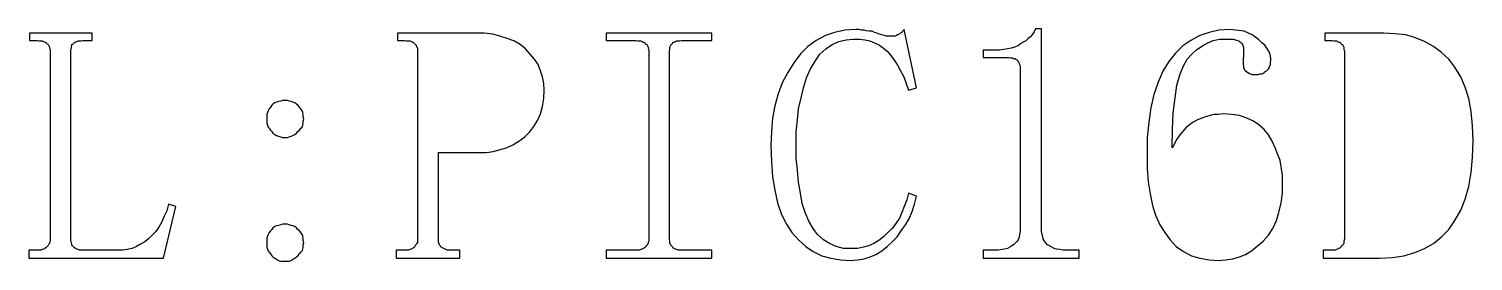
# Model space of a CAD drawing. Extents: x -171 to 209, y -140 to 140.
# Drawn here: x -124.03 to -100.24, y -95.69 to -91.86 of the extents above; entities that cross this region are included whole.
import ezdxf

# ---------------------------------------------------------------- set-up
doc = ezdxf.new("R2010")
doc.units = 0
doc.header["$MEASUREMENT"] = 0
doc.layers.get('0').update_dxf_attribs({"linetype": 'CONTINUOUS'})

msp = doc.modelspace()

# ---------------------------------------------------------------- linework, layer by layer
for points in [[(-123.34, -95.36), (-123.34, -95.33), (-123.34, -95.33), (-123.34, -92.22), (-123.34, -92.22), (-123.34, -92.2), (-123.34, -92.2), (-123.33, -92.18), (-123.33, -92.18), (-123.33, -92.16), (-123.33, -92.16), (-123.32, -92.14), (-123.32, -92.14), (-123.32, -92.12), (-123.32, -92.12), (-123.31, -92.11), (-123.31, -92.11), (-123.29, -92.1), (-123.29, -92.1), (-123.28, -92.08), (-123.28, -92.08), (-123.26, -92.08), (-123.26, -92.08), (-123.24, -92.07), (-123.24, -92.07), (-123.22, -92.06), (-123.22, -92.06), (-123.19, -92.06), (-123.19, -92.06), (-123.17, -92.06), (-123.17, -92.06), (-123.14, -92.05), (-123.14, -92.05), (-122.99, -92.05), (-122.99, -92.05), (-122.99, -91.93), (-122.99, -91.93), (-124.02, -91.93), (-124.02, -91.93), (-124.02, -92.05), (-124.02, -92.05), (-123.89, -92.05), (-123.89, -92.05), (-123.86, -92.06), (-123.86, -92.06), (-123.83, -92.06), (-123.83, -92.06), (-123.81, -92.06), (-123.81, -92.06), (-123.79, -92.07), (-123.79, -92.07), (-123.77, -92.08), (-123.77, -92.08), (-123.75, -92.08), (-123.75, -92.08), (-123.74, -92.1), (-123.74, -92.1), (-123.72, -92.11), (-123.72, -92.11), (-123.71, -92.12), (-123.71, -92.12), (-123.7, -92.14), (-123.7, -92.14), (-123.69, -92.16), (-123.69, -92.16), (-123.69, -92.18), (-123.69, -92.18), (-123.68, -92.2), (-123.68, -92.2), (-123.68, -92.22), (-123.68, -92.22), (-123.68, -95.33), (-123.68, -95.33), (-123.68, -95.36), (-123.68, -95.36), (-123.69, -95.38), (-123.69, -95.38), (-123.69, -95.4), (-123.69, -95.4), (-123.7, -95.41), (-123.7, -95.41), (-123.71, -95.43), (-123.71, -95.43), (-123.72, -95.44), (-123.72, -95.44), (-123.74, -95.46), (-123.74, -95.46), (-123.75, -95.47), (-123.75, -95.47), (-123.77, -95.48), (-123.77, -95.48), (-123.79, -95.49), (-123.79, -95.49), (-123.81, -95.5), (-123.81, -95.5), (-123.83, -95.51), (-123.83, -95.51), (-123.86, -95.51), (-123.86, -95.51), (-123.89, -95.51), (-123.89, -95.51), (-124.03, -95.51), (-124.03, -95.51), (-124.03, -95.64), (-124.03, -95.64), (-121.81, -95.64), (-121.81, -95.64), (-121.61, -94.79), (-121.61, -94.79), (-121.73, -94.75), (-121.73, -94.75), (-121.76, -94.86), (-121.76, -94.86), (-121.8, -94.95), (-121.8, -94.95), (-121.84, -95.04), (-121.84, -95.04), (-121.89, -95.13), (-121.89, -95.13), (-121.94, -95.2), (-121.94, -95.2), (-122, -95.26), (-122, -95.26), (-122.06, -95.32), (-122.06, -95.32), (-122.12, -95.37), (-122.12, -95.37), (-122.19, -95.41), (-122.19, -95.41), (-122.26, -95.45), (-122.26, -95.45), (-122.33, -95.48), (-122.33, -95.48), (-122.41, -95.5), (-122.41, -95.5), (-122.49, -95.51), (-122.49, -95.51), (-122.57, -95.51), (-122.57, -95.51), (-123.16, -95.51), (-123.16, -95.51), (-123.18, -95.51), (-123.18, -95.51), (-123.2, -95.51), (-123.2, -95.51), (-123.22, -95.5), (-123.22, -95.5), (-123.24, -95.49), (-123.24, -95.49), (-123.26, -95.48), (-123.26, -95.48), (-123.28, -95.47), (-123.28, -95.47), (-123.29, -95.46), (-123.29, -95.46), (-123.31, -95.44), (-123.31, -95.44), (-123.32, -95.43), (-123.32, -95.43), (-123.32, -95.41), (-123.32, -95.41), (-123.33, -95.4), (-123.33, -95.4), (-123.33, -95.38), (-123.33, -95.38), (-123.34, -95.36)], [(-116.53, -91.93), (-117.96, -91.93), (-117.96, -91.93), (-117.96, -92.05), (-117.96, -92.05), (-117.84, -92.05), (-117.84, -92.05), (-117.81, -92.06), (-117.81, -92.06), (-117.75, -92.06), (-117.75, -92.06), (-117.71, -92.08), (-117.71, -92.08), (-117.7, -92.08), (-117.7, -92.08), (-117.66, -92.12), (-117.66, -92.12), (-117.63, -92.18), (-117.63, -92.18), (-117.63, -95.38), (-117.63, -95.38), (-117.64, -95.4), (-117.64, -95.4), (-117.65, -95.41), (-117.65, -95.41), (-117.66, -95.43), (-117.66, -95.43), (-117.67, -95.44), (-117.67, -95.44), (-117.68, -95.46), (-117.68, -95.46), (-117.7, -95.47), (-117.7, -95.47), (-117.71, -95.48), (-117.71, -95.48), (-117.75, -95.5), (-117.75, -95.5), (-117.78, -95.51), (-117.78, -95.51), (-117.98, -95.51), (-117.98, -95.51), (-117.98, -95.64), (-117.98, -95.64), (-116.93, -95.64), (-116.93, -95.64), (-116.93, -95.51), (-116.93, -95.51), (-117.14, -95.51), (-117.14, -95.51), (-117.24, -95.46), (-117.24, -95.46), (-117.25, -95.44), (-117.25, -95.44), (-117.26, -95.43), (-117.26, -95.43), (-117.27, -95.41), (-117.27, -95.41), (-117.27, -95.4), (-117.27, -95.4), (-117.28, -95.38), (-117.28, -95.38), (-117.28, -93.9), (-117.28, -93.9), (-116.49, -93.9), (-116.49, -93.9), (-116.38, -93.88), (-116.38, -93.88), (-116.16, -93.82), (-116.16, -93.82), (-116.06, -93.77), (-116.06, -93.77), (-115.96, -93.71), (-115.96, -93.71), (-115.86, -93.64), (-115.86, -93.64), (-115.78, -93.56), (-115.78, -93.56), (-115.71, -93.47), (-115.71, -93.47), (-115.65, -93.37), (-115.65, -93.37), (-115.6, -93.26), (-115.6, -93.26), (-115.57, -93.14), (-115.57, -93.14), (-115.55, -93.01), (-115.55, -93.01), (-115.54, -92.87), (-115.54, -92.87), (-115.55, -92.76), (-115.55, -92.76), (-115.57, -92.65), (-115.57, -92.65), (-115.6, -92.55), (-115.6, -92.55), (-115.64, -92.45), (-115.64, -92.45), (-115.7, -92.36), (-115.7, -92.36), (-115.77, -92.28), (-115.77, -92.28), (-115.85, -92.19), (-115.85, -92.19), (-115.94, -92.12), (-115.94, -92.12), (-116.04, -92.06), (-116.04, -92.06), (-116.15, -92.02), (-116.15, -92.02), (-116.27, -91.98), (-116.27, -91.98), (-116.39, -91.95), (-116.39, -91.95), (-116.53, -91.93)], [(-114.52, -91.93), (-114.52, -92.05), (-114.52, -92.05), (-114.03, -92.05), (-114.03, -92.05), (-114, -92.06), (-114, -92.06), (-113.97, -92.06), (-113.97, -92.06), (-113.95, -92.06), (-113.95, -92.06), (-113.93, -92.07), (-113.93, -92.07), (-113.91, -92.08), (-113.91, -92.08), (-113.89, -92.08), (-113.89, -92.08), (-113.88, -92.1), (-113.88, -92.1), (-113.86, -92.11), (-113.86, -92.11), (-113.85, -92.12), (-113.85, -92.12), (-113.84, -92.14), (-113.84, -92.14), (-113.83, -92.16), (-113.83, -92.16), (-113.83, -92.18), (-113.83, -92.18), (-113.82, -92.2), (-113.82, -92.2), (-113.82, -92.22), (-113.82, -92.22), (-113.82, -95.33), (-113.82, -95.33), (-113.82, -95.36), (-113.82, -95.36), (-113.83, -95.38), (-113.83, -95.38), (-113.83, -95.4), (-113.83, -95.4), (-113.84, -95.41), (-113.84, -95.41), (-113.85, -95.43), (-113.85, -95.43), (-113.86, -95.44), (-113.86, -95.44), (-113.88, -95.46), (-113.88, -95.46), (-113.89, -95.47), (-113.89, -95.47), (-113.91, -95.48), (-113.91, -95.48), (-113.93, -95.49), (-113.93, -95.49), (-113.95, -95.5), (-113.95, -95.5), (-113.97, -95.51), (-113.97, -95.51), (-114, -95.51), (-114, -95.51), (-114.03, -95.51), (-114.03, -95.51), (-114.52, -95.51), (-114.52, -95.51), (-114.52, -95.64), (-114.52, -95.64), (-112.78, -95.64), (-112.78, -95.64), (-112.78, -95.51), (-112.78, -95.51), (-113.28, -95.51), (-113.28, -95.51), (-113.31, -95.51), (-113.31, -95.51), (-113.33, -95.51), (-113.33, -95.51), (-113.36, -95.5), (-113.36, -95.5), (-113.38, -95.49), (-113.38, -95.49), (-113.4, -95.48), (-113.4, -95.48), (-113.42, -95.47), (-113.42, -95.47), (-113.43, -95.46), (-113.43, -95.46), (-113.44, -95.44), (-113.44, -95.44), (-113.45, -95.43), (-113.45, -95.43), (-113.46, -95.41), (-113.46, -95.41), (-113.47, -95.4), (-113.47, -95.4), (-113.47, -95.38), (-113.47, -95.38), (-113.47, -95.36), (-113.47, -95.36), (-113.48, -95.33), (-113.48, -95.33), (-113.48, -92.22), (-113.48, -92.22), (-113.47, -92.2), (-113.47, -92.2), (-113.47, -92.18), (-113.47, -92.18), (-113.47, -92.16), (-113.47, -92.16), (-113.46, -92.14), (-113.46, -92.14), (-113.45, -92.12), (-113.45, -92.12), (-113.44, -92.11), (-113.44, -92.11), (-113.43, -92.1), (-113.43, -92.1), (-113.42, -92.08), (-113.42, -92.08), (-113.4, -92.08), (-113.4, -92.08), (-113.38, -92.07), (-113.38, -92.07), (-113.36, -92.06), (-113.36, -92.06), (-113.33, -92.06), (-113.33, -92.06), (-113.31, -92.06), (-113.31, -92.06), (-113.28, -92.05), (-113.28, -92.05), (-112.78, -92.05), (-112.78, -92.05), (-112.78, -91.93), (-112.78, -91.93), (-114.52, -91.93)], [(-110.66, -95.67), (-110.49, -95.68), (-110.49, -95.68), (-110.38, -95.67), (-110.38, -95.67), (-110.27, -95.65), (-110.27, -95.65), (-110.17, -95.62), (-110.17, -95.62), (-110.08, -95.58), (-110.08, -95.58), (-109.98, -95.52), (-109.98, -95.52), (-109.89, -95.45), (-109.89, -95.45), (-109.81, -95.37), (-109.81, -95.37), (-109.73, -95.29), (-109.73, -95.29), (-109.66, -95.19), (-109.66, -95.19), (-109.59, -95.09), (-109.59, -95.09), (-109.53, -94.99), (-109.53, -94.99), (-109.48, -94.87), (-109.48, -94.87), (-109.44, -94.75), (-109.44, -94.75), (-109.41, -94.62), (-109.41, -94.62), (-109.54, -94.57), (-109.54, -94.57), (-109.57, -94.68), (-109.57, -94.68), (-109.61, -94.79), (-109.61, -94.79), (-109.65, -94.89), (-109.65, -94.89), (-109.69, -94.98), (-109.69, -94.98), (-109.75, -95.07), (-109.75, -95.07), (-109.81, -95.15), (-109.81, -95.15), (-109.88, -95.22), (-109.88, -95.22), (-109.95, -95.29), (-109.95, -95.29), (-110.03, -95.35), (-110.03, -95.35), (-110.11, -95.4), (-110.11, -95.4), (-110.2, -95.44), (-110.2, -95.44), (-110.28, -95.46), (-110.28, -95.46), (-110.38, -95.48), (-110.38, -95.48), (-110.48, -95.48), (-110.48, -95.48), (-110.61, -95.48), (-110.61, -95.48), (-110.73, -95.45), (-110.73, -95.45), (-110.84, -95.4), (-110.84, -95.4), (-110.94, -95.34), (-110.94, -95.34), (-111.04, -95.25), (-111.04, -95.25), (-111.11, -95.15), (-111.11, -95.15), (-111.18, -95.03), (-111.18, -95.03), (-111.24, -94.89), (-111.24, -94.89), (-111.29, -94.74), (-111.29, -94.74), (-111.32, -94.57), (-111.32, -94.57), (-111.35, -94.39), (-111.35, -94.39), (-111.37, -94.19), (-111.37, -94.19), (-111.39, -93.99), (-111.39, -93.99), (-111.39, -93.76), (-111.39, -93.76), (-111.39, -93.56), (-111.39, -93.56), (-111.37, -93.36), (-111.37, -93.36), (-111.35, -93.18), (-111.35, -93.18), (-111.31, -93), (-111.31, -93), (-111.27, -92.83), (-111.27, -92.83), (-111.22, -92.67), (-111.22, -92.67), (-111.16, -92.53), (-111.16, -92.53), (-111.08, -92.39), (-111.08, -92.39), (-111, -92.28), (-111, -92.28), (-110.9, -92.19), (-110.9, -92.19), (-110.8, -92.12), (-110.8, -92.12), (-110.69, -92.07), (-110.69, -92.07), (-110.57, -92.04), (-110.57, -92.04), (-110.45, -92.03), (-110.45, -92.03), (-110.35, -92.03), (-110.35, -92.03), (-110.26, -92.04), (-110.26, -92.04), (-110.18, -92.06), (-110.18, -92.06), (-110.1, -92.09), (-110.1, -92.09), (-110.02, -92.13), (-110.02, -92.13), (-109.95, -92.18), (-109.95, -92.18), (-109.89, -92.23), (-109.89, -92.23), (-109.83, -92.3), (-109.83, -92.3), (-109.77, -92.38), (-109.77, -92.38), (-109.72, -92.46), (-109.72, -92.46), (-109.67, -92.55), (-109.67, -92.55), (-109.62, -92.65), (-109.62, -92.65), (-109.58, -92.76), (-109.58, -92.76), (-109.54, -92.87), (-109.54, -92.87), (-109.41, -92.83), (-109.41, -92.83), (-109.61, -91.87), (-109.61, -91.87), (-109.63, -91.89), (-109.63, -91.89), (-109.64, -91.9), (-109.64, -91.9), (-109.65, -91.92), (-109.65, -91.92), (-109.67, -91.93), (-109.67, -91.93), (-109.68, -91.94), (-109.68, -91.94), (-109.7, -91.95), (-109.7, -91.95), (-109.71, -91.96), (-109.71, -91.96), (-109.72, -91.96), (-109.72, -91.96), (-109.74, -91.97), (-109.74, -91.97), (-109.76, -91.98), (-109.76, -91.98), (-109.78, -91.98), (-109.78, -91.98), (-109.8, -91.98), (-109.8, -91.98), (-109.82, -91.98), (-109.82, -91.98), (-109.85, -91.98), (-109.85, -91.98), (-109.88, -91.98), (-109.88, -91.98), (-109.91, -91.98), (-109.91, -91.98), (-109.94, -91.97), (-109.94, -91.97), (-109.98, -91.96), (-109.98, -91.96), (-110.02, -91.95), (-110.02, -91.95), (-110.06, -91.93), (-110.06, -91.93), (-110.1, -91.92), (-110.1, -91.92), (-110.14, -91.9), (-110.14, -91.9), (-110.19, -91.9), (-110.19, -91.9), (-110.23, -91.89), (-110.23, -91.89), (-110.27, -91.88), (-110.27, -91.88), (-110.32, -91.88), (-110.32, -91.88), (-110.36, -91.87), (-110.36, -91.87), (-110.41, -91.87), (-110.41, -91.87), (-110.59, -91.88), (-110.59, -91.88), (-110.76, -91.92), (-110.76, -91.92), (-110.91, -91.97), (-110.91, -91.97), (-111.06, -92.05), (-111.06, -92.05), (-111.2, -92.15), (-111.2, -92.15), (-111.32, -92.27), (-111.32, -92.27), (-111.43, -92.42), (-111.43, -92.42), (-111.53, -92.58), (-111.53, -92.58), (-111.62, -92.75), (-111.62, -92.75), (-111.69, -92.93), (-111.69, -92.93), (-111.74, -93.13), (-111.74, -93.13), (-111.78, -93.33), (-111.78, -93.33), (-111.8, -93.55), (-111.8, -93.55), (-111.81, -93.78), (-111.81, -93.78), (-111.8, -94.05), (-111.8, -94.05), (-111.78, -94.3), (-111.78, -94.3), (-111.74, -94.52), (-111.74, -94.52), (-111.7, -94.73), (-111.7, -94.73), (-111.63, -94.92), (-111.63, -94.92), (-111.55, -95.08), (-111.55, -95.08), (-111.46, -95.22), (-111.46, -95.22), (-111.35, -95.34), (-111.35, -95.34), (-111.23, -95.45), (-111.23, -95.45), (-111.11, -95.53), (-111.11, -95.53), (-110.97, -95.6), (-110.97, -95.6), (-110.82, -95.64), (-110.82, -95.64), (-110.66, -95.67)], [(-107.35, -95.15), (-107.35, -91.86), (-107.35, -91.86), (-107.45, -91.86), (-107.45, -91.86), (-107.47, -91.91), (-107.47, -91.91), (-107.5, -91.95), (-107.5, -91.95), (-107.53, -91.99), (-107.53, -91.99), (-107.57, -92.02), (-107.57, -92.02), (-107.61, -92.06), (-107.61, -92.06), (-107.65, -92.08), (-107.65, -92.08), (-107.7, -92.11), (-107.7, -92.11), (-107.74, -92.14), (-107.74, -92.14), (-107.79, -92.16), (-107.79, -92.16), (-107.85, -92.18), (-107.85, -92.18), (-107.91, -92.19), (-107.91, -92.19), (-107.97, -92.2), (-107.97, -92.2), (-108.04, -92.21), (-108.04, -92.21), (-108.11, -92.21), (-108.11, -92.21), (-108.31, -92.21), (-108.31, -92.21), (-108.31, -92.33), (-108.31, -92.33), (-107.92, -92.33), (-107.92, -92.33), (-107.89, -92.33), (-107.89, -92.33), (-107.86, -92.34), (-107.86, -92.34), (-107.83, -92.34), (-107.83, -92.34), (-107.81, -92.35), (-107.81, -92.35), (-107.79, -92.35), (-107.79, -92.35), (-107.77, -92.36), (-107.77, -92.36), (-107.75, -92.37), (-107.75, -92.37), (-107.74, -92.39), (-107.74, -92.39), (-107.73, -92.41), (-107.73, -92.41), (-107.72, -92.43), (-107.72, -92.43), (-107.71, -92.45), (-107.71, -92.45), (-107.7, -92.47), (-107.7, -92.47), (-107.7, -92.5), (-107.7, -92.5), (-107.7, -92.53), (-107.7, -92.53), (-107.7, -95.15), (-107.7, -95.15), (-107.7, -95.2), (-107.7, -95.2), (-107.71, -95.25), (-107.71, -95.25), (-107.72, -95.29), (-107.72, -95.29), (-107.73, -95.33), (-107.73, -95.33), (-107.75, -95.36), (-107.75, -95.36), (-107.78, -95.39), (-107.78, -95.39), (-107.81, -95.42), (-107.81, -95.42), (-107.84, -95.44), (-107.84, -95.44), (-107.87, -95.46), (-107.87, -95.46), (-107.91, -95.48), (-107.91, -95.48), (-107.96, -95.49), (-107.96, -95.49), (-108, -95.5), (-108, -95.5), (-108.06, -95.51), (-108.06, -95.51), (-108.11, -95.51), (-108.11, -95.51), (-108.31, -95.51), (-108.31, -95.51), (-108.31, -95.64), (-108.31, -95.64), (-106.73, -95.64), (-106.73, -95.64), (-106.73, -95.51), (-106.73, -95.51), (-106.95, -95.51), (-106.95, -95.51), (-107, -95.51), (-107, -95.51), (-107.05, -95.5), (-107.05, -95.5), (-107.1, -95.49), (-107.1, -95.49), (-107.14, -95.48), (-107.14, -95.48), (-107.18, -95.46), (-107.18, -95.46), (-107.22, -95.44), (-107.22, -95.44), (-107.25, -95.42), (-107.25, -95.42), (-107.28, -95.39), (-107.28, -95.39), (-107.3, -95.36), (-107.3, -95.36), (-107.32, -95.33), (-107.32, -95.33), (-107.33, -95.29), (-107.33, -95.29), (-107.34, -95.25), (-107.34, -95.25), (-107.35, -95.2), (-107.35, -95.2), (-107.35, -95.15)], [(-104.25, -91.87), (-104.43, -91.88), (-104.43, -91.88), (-104.59, -91.92), (-104.59, -91.92), (-104.74, -91.97), (-104.74, -91.97), (-104.89, -92.05), (-104.89, -92.05), (-105.02, -92.14), (-105.02, -92.14), (-105.14, -92.26), (-105.14, -92.26), (-105.25, -92.4), (-105.25, -92.4), (-105.35, -92.56), (-105.35, -92.56), (-105.43, -92.74), (-105.43, -92.74), (-105.5, -92.94), (-105.5, -92.94), (-105.55, -93.16), (-105.55, -93.16), (-105.58, -93.4), (-105.58, -93.4), (-105.61, -93.65), (-105.61, -93.65), (-105.61, -94.16), (-105.61, -94.16), (-105.59, -94.38), (-105.59, -94.38), (-105.56, -94.58), (-105.56, -94.58), (-105.52, -94.77), (-105.52, -94.77), (-105.47, -94.93), (-105.47, -94.93), (-105.4, -95.09), (-105.4, -95.09), (-105.32, -95.22), (-105.32, -95.22), (-105.23, -95.34), (-105.23, -95.34), (-105.13, -95.45), (-105.13, -95.45), (-105.01, -95.53), (-105.01, -95.53), (-104.88, -95.6), (-104.88, -95.6), (-104.74, -95.64), (-104.74, -95.64), (-104.59, -95.67), (-104.59, -95.67), (-104.43, -95.68), (-104.43, -95.68), (-104.32, -95.67), (-104.32, -95.67), (-104.2, -95.65), (-104.2, -95.65), (-104.09, -95.62), (-104.09, -95.62), (-103.99, -95.58), (-103.99, -95.58), (-103.89, -95.52), (-103.89, -95.52), (-103.79, -95.44), (-103.79, -95.44), (-103.7, -95.36), (-103.7, -95.36), (-103.61, -95.26), (-103.61, -95.26), (-103.54, -95.15), (-103.54, -95.15), (-103.48, -95.02), (-103.48, -95.02), (-103.44, -94.89), (-103.44, -94.89), (-103.4, -94.73), (-103.4, -94.73), (-103.38, -94.57), (-103.38, -94.57), (-103.38, -94.27), (-103.38, -94.27), (-103.42, -94.03), (-103.42, -94.03), (-103.46, -93.92), (-103.46, -93.92), (-103.5, -93.82), (-103.5, -93.82), (-103.55, -93.71), (-103.55, -93.71), (-103.61, -93.61), (-103.61, -93.61), (-103.68, -93.52), (-103.68, -93.52), (-103.77, -93.44), (-103.77, -93.44), (-103.86, -93.38), (-103.86, -93.38), (-103.97, -93.33), (-103.97, -93.33), (-104.09, -93.29), (-104.09, -93.29), (-104.22, -93.27), (-104.22, -93.27), (-104.36, -93.26), (-104.36, -93.26), (-104.44, -93.27), (-104.44, -93.27), (-104.51, -93.27), (-104.51, -93.27), (-104.65, -93.31), (-104.65, -93.31), (-104.71, -93.33), (-104.71, -93.33), (-104.78, -93.36), (-104.78, -93.36), (-104.85, -93.4), (-104.85, -93.4), (-104.91, -93.44), (-104.91, -93.44), (-104.97, -93.49), (-104.97, -93.49), (-105.07, -93.61), (-105.07, -93.61), (-105.12, -93.68), (-105.12, -93.68), (-105.16, -93.75), (-105.16, -93.75), (-105.19, -93.82), (-105.19, -93.82), (-105.2, -93.82), (-105.2, -93.82), (-105.19, -93.52), (-105.19, -93.52), (-105.18, -93.25), (-105.18, -93.25), (-105.15, -93), (-105.15, -93), (-105.12, -92.79), (-105.12, -92.79), (-105.07, -92.62), (-105.07, -92.62), (-105.01, -92.47), (-105.01, -92.47), (-104.95, -92.36), (-104.95, -92.36), (-104.87, -92.27), (-104.87, -92.27), (-104.79, -92.2), (-104.79, -92.2), (-104.7, -92.14), (-104.7, -92.14), (-104.61, -92.09), (-104.61, -92.09), (-104.52, -92.05), (-104.52, -92.05), (-104.42, -92.03), (-104.42, -92.03), (-104.19, -92.03), (-104.19, -92.03), (-104.1, -92.06), (-104.1, -92.06), (-104.09, -92.07), (-104.09, -92.07), (-104.07, -92.08), (-104.07, -92.08), (-104.05, -92.1), (-104.05, -92.1), (-104.04, -92.12), (-104.04, -92.12), (-104.03, -92.15), (-104.03, -92.15), (-104.02, -92.17), (-104.02, -92.17), (-104.02, -92.33), (-104.02, -92.33), (-104.03, -92.34), (-104.03, -92.34), (-104.03, -92.45), (-104.03, -92.45), (-104.02, -92.47), (-104.02, -92.47), (-104.02, -92.5), (-104.02, -92.5), (-104, -92.54), (-104, -92.54), (-103.97, -92.57), (-103.97, -92.57), (-103.91, -92.6), (-103.91, -92.6), (-103.88, -92.61), (-103.88, -92.61), (-103.78, -92.61), (-103.78, -92.61), (-103.75, -92.6), (-103.75, -92.6), (-103.72, -92.6), (-103.72, -92.6), (-103.69, -92.59), (-103.69, -92.59), (-103.67, -92.57), (-103.67, -92.57), (-103.65, -92.56), (-103.65, -92.56), (-103.61, -92.52), (-103.61, -92.52), (-103.6, -92.5), (-103.6, -92.5), (-103.58, -92.44), (-103.58, -92.44), (-103.58, -92.41), (-103.58, -92.41), (-103.57, -92.38), (-103.57, -92.38), (-103.57, -92.35), (-103.57, -92.35), (-103.58, -92.31), (-103.58, -92.31), (-103.59, -92.26), (-103.59, -92.26), (-103.61, -92.22), (-103.61, -92.22), (-103.64, -92.18), (-103.64, -92.18), (-103.67, -92.13), (-103.67, -92.13), (-103.72, -92.09), (-103.72, -92.09), (-103.77, -92.04), (-103.77, -92.04), (-103.82, -92), (-103.82, -92), (-103.88, -91.96), (-103.88, -91.96), (-103.94, -91.93), (-103.94, -91.93), (-104.01, -91.9), (-104.01, -91.9), (-104.25, -91.87)], [(-101.71, -91.93), (-102.68, -91.93), (-102.68, -91.93), (-102.68, -92.05), (-102.68, -92.05), (-102.56, -92.05), (-102.56, -92.05), (-102.53, -92.06), (-102.53, -92.06), (-102.49, -92.06), (-102.49, -92.06), (-102.45, -92.08), (-102.45, -92.08), (-102.43, -92.08), (-102.43, -92.08), (-102.42, -92.1), (-102.42, -92.1), (-102.41, -92.11), (-102.41, -92.11), (-102.39, -92.12), (-102.39, -92.12), (-102.37, -92.16), (-102.37, -92.16), (-102.37, -92.2), (-102.37, -92.2), (-102.36, -92.22), (-102.36, -92.22), (-102.36, -95.33), (-102.36, -95.33), (-102.37, -95.36), (-102.37, -95.36), (-102.37, -95.4), (-102.37, -95.4), (-102.38, -95.41), (-102.38, -95.41), (-102.39, -95.43), (-102.39, -95.43), (-102.41, -95.44), (-102.41, -95.44), (-102.42, -95.46), (-102.42, -95.46), (-102.43, -95.47), (-102.43, -95.47), (-102.51, -95.51), (-102.51, -95.51), (-102.71, -95.51), (-102.71, -95.51), (-102.71, -95.64), (-102.71, -95.64), (-101.78, -95.64), (-101.78, -95.64), (-101.57, -95.63), (-101.57, -95.63), (-101.38, -95.6), (-101.38, -95.6), (-101.2, -95.55), (-101.2, -95.55), (-101.04, -95.48), (-101.04, -95.48), (-100.89, -95.4), (-100.89, -95.4), (-100.76, -95.29), (-100.76, -95.29), (-100.64, -95.17), (-100.64, -95.17), (-100.54, -95.02), (-100.54, -95.02), (-100.44, -94.85), (-100.44, -94.85), (-100.37, -94.67), (-100.37, -94.67), (-100.31, -94.46), (-100.31, -94.46), (-100.27, -94.23), (-100.27, -94.23), (-100.25, -93.98), (-100.25, -93.98), (-100.24, -93.71), (-100.24, -93.71), (-100.25, -93.46), (-100.25, -93.46), (-100.27, -93.22), (-100.27, -93.22), (-100.31, -93.01), (-100.31, -93.01), (-100.37, -92.82), (-100.37, -92.82), (-100.44, -92.65), (-100.44, -92.65), (-100.54, -92.49), (-100.54, -92.49), (-100.64, -92.36), (-100.64, -92.36), (-100.76, -92.25), (-100.76, -92.25), (-100.89, -92.15), (-100.89, -92.15), (-101.04, -92.07), (-101.04, -92.07), (-101.19, -92.01), (-101.19, -92.01), (-101.35, -91.96), (-101.35, -91.96), (-101.53, -91.94), (-101.53, -91.94), (-101.71, -91.93)], [(-119.51, -93.38), (-119.5, -93.35), (-119.5, -93.35), (-119.51, -93.31), (-119.51, -93.31), (-119.51, -93.27), (-119.51, -93.27), (-119.52, -93.24), (-119.52, -93.24), (-119.53, -93.21), (-119.53, -93.21), (-119.55, -93.18), (-119.55, -93.18), (-119.57, -93.15), (-119.57, -93.15), (-119.6, -93.12), (-119.6, -93.12), (-119.62, -93.1), (-119.62, -93.1), (-119.65, -93.08), (-119.65, -93.08), (-119.68, -93.07), (-119.68, -93.07), (-119.71, -93.06), (-119.71, -93.06), (-119.74, -93.05), (-119.74, -93.05), (-119.77, -93.04), (-119.77, -93.04), (-119.81, -93.04), (-119.81, -93.04), (-119.85, -93.04), (-119.85, -93.04), (-119.88, -93.05), (-119.88, -93.05), (-119.92, -93.06), (-119.92, -93.06), (-119.95, -93.07), (-119.95, -93.07), (-119.98, -93.08), (-119.98, -93.08), (-120.01, -93.1), (-120.01, -93.1), (-120.03, -93.12), (-120.03, -93.12), (-120.05, -93.15), (-120.05, -93.15), (-120.07, -93.18), (-120.07, -93.18), (-120.09, -93.21), (-120.09, -93.21), (-120.1, -93.24), (-120.1, -93.24), (-120.11, -93.27), (-120.11, -93.27), (-120.11, -93.31), (-120.11, -93.31), (-120.11, -93.35), (-120.11, -93.35), (-120.11, -93.38), (-120.11, -93.38), (-120.11, -93.41), (-120.11, -93.41), (-120.1, -93.45), (-120.1, -93.45), (-120.09, -93.48), (-120.09, -93.48), (-120.07, -93.5), (-120.07, -93.5), (-120.05, -93.53), (-120.05, -93.53), (-120.03, -93.55), (-120.03, -93.55), (-120.01, -93.58), (-120.01, -93.58), (-119.98, -93.6), (-119.98, -93.6), (-119.95, -93.62), (-119.95, -93.62), (-119.92, -93.63), (-119.92, -93.63), (-119.88, -93.64), (-119.88, -93.64), (-119.85, -93.65), (-119.85, -93.65), (-119.81, -93.65), (-119.81, -93.65), (-119.77, -93.65), (-119.77, -93.65), (-119.74, -93.64), (-119.74, -93.64), (-119.71, -93.63), (-119.71, -93.63), (-119.68, -93.62), (-119.68, -93.62), (-119.65, -93.6), (-119.65, -93.6), (-119.62, -93.58), (-119.62, -93.58), (-119.6, -93.55), (-119.6, -93.55), (-119.57, -93.53), (-119.57, -93.53), (-119.55, -93.5), (-119.55, -93.5), (-119.53, -93.48), (-119.53, -93.48), (-119.52, -93.45), (-119.52, -93.45), (-119.51, -93.41), (-119.51, -93.41), (-119.51, -93.38)], [(-119.51, -95.42), (-119.5, -95.39), (-119.5, -95.39), (-119.51, -95.35), (-119.51, -95.35), (-119.51, -95.31), (-119.51, -95.31), (-119.52, -95.28), (-119.52, -95.28), (-119.53, -95.25), (-119.53, -95.25), (-119.55, -95.22), (-119.55, -95.22), (-119.57, -95.19), (-119.57, -95.19), (-119.6, -95.17), (-119.6, -95.17), (-119.62, -95.14), (-119.62, -95.14), (-119.65, -95.12), (-119.65, -95.12), (-119.68, -95.11), (-119.68, -95.11), (-119.71, -95.1), (-119.71, -95.1), (-119.74, -95.09), (-119.74, -95.09), (-119.77, -95.08), (-119.77, -95.08), (-119.81, -95.08), (-119.81, -95.08), (-119.85, -95.08), (-119.85, -95.08), (-119.88, -95.09), (-119.88, -95.09), (-119.92, -95.1), (-119.92, -95.1), (-119.95, -95.11), (-119.95, -95.11), (-119.98, -95.12), (-119.98, -95.12), (-120.01, -95.14), (-120.01, -95.14), (-120.03, -95.17), (-120.03, -95.17), (-120.05, -95.19), (-120.05, -95.19), (-120.07, -95.22), (-120.07, -95.22), (-120.09, -95.25), (-120.09, -95.25), (-120.1, -95.28), (-120.1, -95.28), (-120.11, -95.31), (-120.11, -95.31), (-120.11, -95.35), (-120.11, -95.35), (-120.11, -95.39), (-120.11, -95.39), (-120.11, -95.42), (-120.11, -95.42), (-120.11, -95.46), (-120.11, -95.46), (-120.1, -95.49), (-120.1, -95.49), (-120.09, -95.52), (-120.09, -95.52), (-120.07, -95.54), (-120.07, -95.54), (-120.05, -95.57), (-120.05, -95.57), (-120.03, -95.6), (-120.03, -95.6), (-120.01, -95.62), (-120.01, -95.62), (-119.98, -95.64), (-119.98, -95.64), (-119.95, -95.66), (-119.95, -95.66), (-119.92, -95.68), (-119.92, -95.68), (-119.88, -95.69), (-119.88, -95.69), (-119.85, -95.69), (-119.85, -95.69), (-119.81, -95.69), (-119.81, -95.69), (-119.77, -95.69), (-119.77, -95.69), (-119.74, -95.69), (-119.74, -95.69), (-119.71, -95.68), (-119.71, -95.68), (-119.68, -95.66), (-119.68, -95.66), (-119.65, -95.64), (-119.65, -95.64), (-119.62, -95.62), (-119.62, -95.62), (-119.6, -95.6), (-119.6, -95.6), (-119.57, -95.57), (-119.57, -95.57), (-119.55, -95.54), (-119.55, -95.54), (-119.53, -95.52), (-119.53, -95.52), (-119.52, -95.49), (-119.52, -95.49), (-119.51, -95.46), (-119.51, -95.46), (-119.51, -95.42)]]:
    msp.add_lwpolyline(points)

doc.saveas('drawing.dxf')
